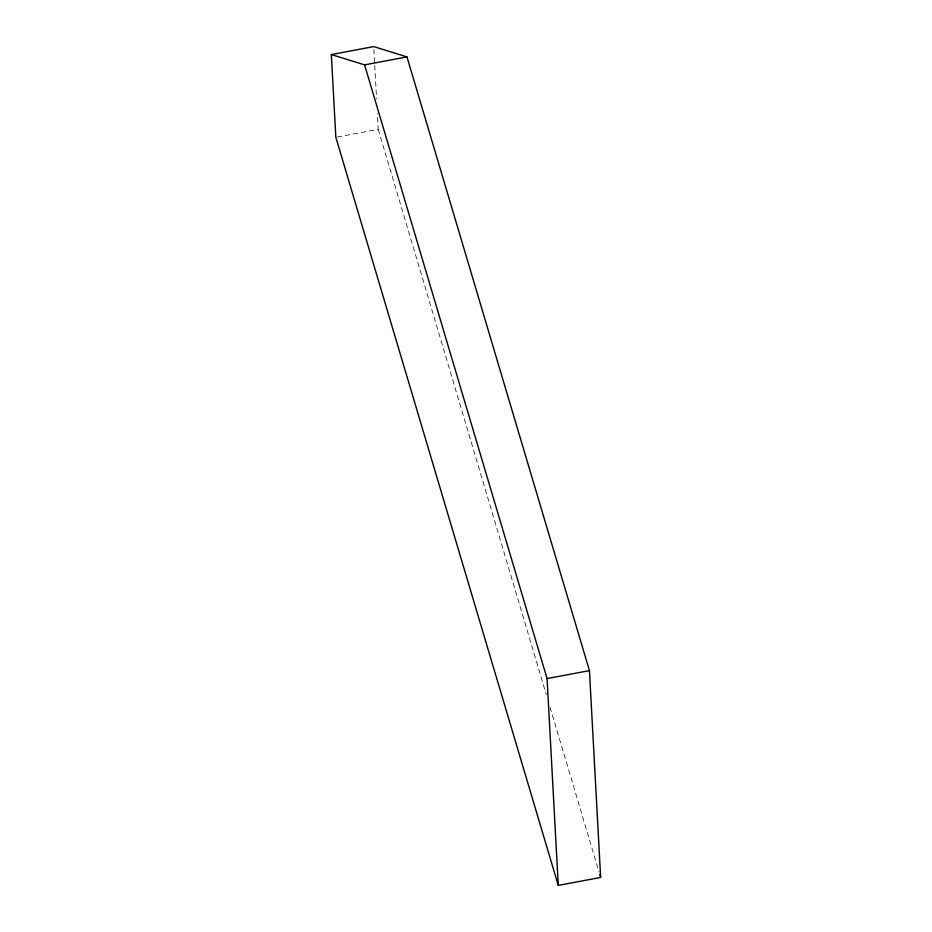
<?xml version="1.0" encoding="UTF-8"?>
<svg xmlns="http://www.w3.org/2000/svg" width="932" height="932" viewBox="0 0 932 932"><rect width="100%" height="100%" fill="white"/><g stroke="black" fill="none" stroke-linecap="round" stroke-linejoin="round"><path stroke-width="0.7" stroke-dasharray="4.66 3.5" d="M337.244 137.027L378.217 129.327L377.344 113.366M378.217 129.327L546.28 694.585M550.02 707.155L598.985 871.851M373.883 49.501L374.676 64.017M374.757 65.461L376.563 98.85"/><path stroke-width="1.4" d="M331.349 54.569L373.732 46.6L406.969 56.899L589.443 670.621L600.651 877.431L558.268 885.4L335.835 137.295L331.349 54.569L364.598 64.879L406.969 56.899M558.268 885.4L547.072 678.589L589.443 670.621M364.598 64.879L547.072 678.589M599.812 874.635L600.651 877.431"/></g></svg>
